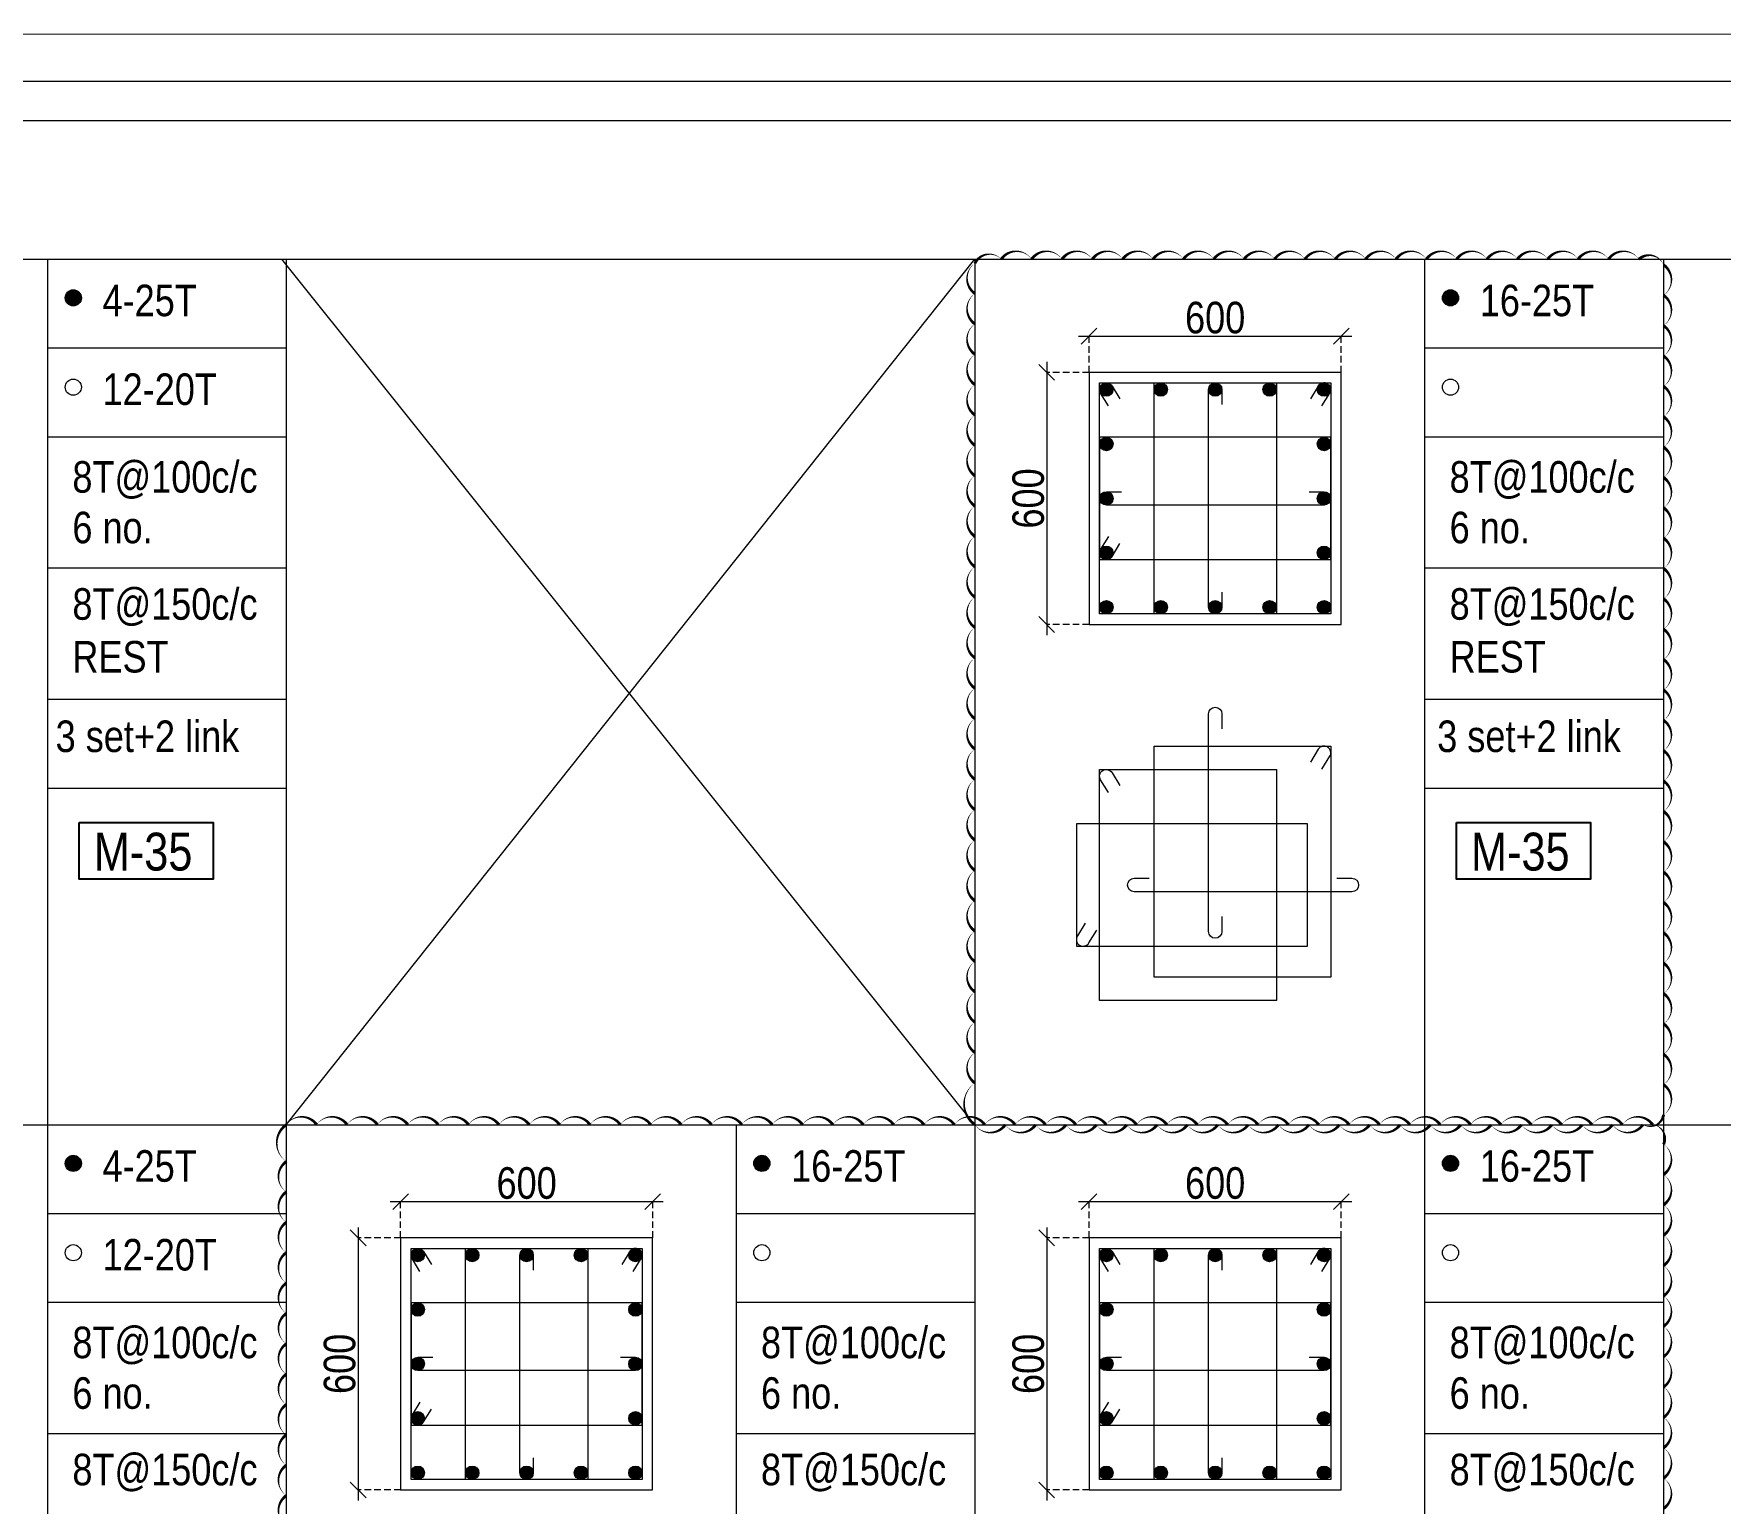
# Model space of a CAD drawing. Header units: millimetres. Extents: x 1112055 to 3390982, y -148532 to 766891.
# Drawn here: x 2304231 to 2320285, y 664612 to 678602 of the extents above; entities that cross this region are included whole.
import ezdxf
from ezdxf.enums import TextEntityAlignment as Align

# ---------------------------------------------------------------- set-up
doc = ezdxf.new("R2010")
doc.units = ezdxf.units.MM
doc.header["$PDMODE"] = 35
doc.header["$PDSIZE"] = -25
doc.linetypes.add('DASHED2', pattern=[0.375, 0.25, -0.125])
doc.linetypes.add('Hidden', pattern=[9.525, 6.35, -3.175])
for name, color, linetype, lineweight in [('B COL. SIZE DIM', 220, 'Continuous', 25), ('B COLSCH', 204, 'Continuous', 20), ('B COLUMN', 1, 'Hidden', 9), ('B P.C.C', 251, 'Continuous', 0), ('B STEEL', 34, 'Continuous', 15), ('B TITLE BLOCK', 250, 'Continuous', 0)]:
    doc.layers.add(name, color=color, linetype=linetype, lineweight=lineweight)
doc.layers.add('B TEXT', color=7, linetype='Continuous')
doc.styles.add('dim inside', font='romans.shx', dxfattribs={"width": 0.8, "height": 125})
doc.styles.add('SWINC', font='swissc.ttf')
doc.dimstyles.new('dim inside', dxfattribs={"dimtxt": 125, "dimasz": 100, "dimexe": 0, "dimexo": 0, "dimgap": 10, "dimtad": 0, "dimdec": 0, "dimzin": 0, "dimdsep": 46, "dimtxsty": 'dim inside', "dimblk": 'SMALL', "dimcen": 0.09, "dimadec": 0, "dimazin": 0, "dimtfac": 1, "dimtdec": 0, "dimtofl": 0, "dimtmove": 0, "dimatfit": 3, "dimfxl": 1, "dimtolj": 1, "dimtzin": 0, "dimarcsym": 2})

# ---------------------------------------------------------------- blocks, each defined once
blk = doc.blocks.new('_Oblique')
at = {"color": 0, "linetype": 'ByBlock', "lineweight": -2}
blk.add_line((-0.5, -0.5), (0.5, 0.5), dxfattribs=at)
blk = doc.blocks.new('*D3136')
at = {"layer": 'B COL. SIZE DIM', "color": 250, "lineweight": 9, "ltscale": 250, "transparency": 16777216}
blk.add_line((2307623, 667484), (2310223, 667484), dxfattribs=at)
at = {"layer": 'B COL. SIZE DIM', "color": 250, "linetype": 'DASHED2', "lineweight": 9, "ltscale": 250, "transparency": 16777216}
for p, q in [((2307723, 667139), (2307723, 667484)), ((2310123, 667139), (2310123, 667484))]:
    blk.add_line(p, q, dxfattribs=at)
at = {"layer": 'Defpoints', "color": 0, "transparency": 16777216}
for p in [(2310123, 667484), (2307723, 667139), (2310123, 667139)]:
    blk.add_point(p, dxfattribs=at)
at = {"layer": 'B COL. SIZE DIM', "color": 250, "lineweight": 9, "transparency": 16777216, "xscale": 150, "yscale": 150, "zscale": 150, "rotation": 180}
blk.add_blockref('_Oblique', (2307723, 667484), dxfattribs=at)
at = {"layer": 'B COL. SIZE DIM', "color": 250, "lineweight": 9, "transparency": 16777216, "xscale": 150, "yscale": 150, "zscale": 150}
blk.add_blockref('_Oblique', (2310123, 667484), dxfattribs=at)
at = {"layer": 'B COL. SIZE DIM', "color": 6, "transparency": 16777216, "insert": (2308923, 667659), "char_height": 300, "attachment_point": 5, "style": 'SWINC'}
blk.add_mtext('\\A1;600', dxfattribs=at)
blk = doc.blocks.new('*D3137')
at = {"layer": 'B COL. SIZE DIM', "color": 250, "lineweight": 9, "ltscale": 250, "transparency": 16777216}
blk.add_line((2307319, 667239), (2307319, 664639), dxfattribs=at)
at = {"layer": 'B COL. SIZE DIM', "color": 250, "linetype": 'DASHED2', "lineweight": 9, "ltscale": 250, "transparency": 16777216}
for p, q in [((2307723, 667139), (2307319, 667139)), ((2307723, 664739), (2307319, 664739))]:
    blk.add_line(p, q, dxfattribs=at)
at = {"layer": 'Defpoints', "color": 0, "transparency": 16777216}
for p in [(2307723, 667139), (2307319, 664739), (2307723, 664739)]:
    blk.add_point(p, dxfattribs=at)
at = {"layer": 'B COL. SIZE DIM', "color": 250, "lineweight": 9, "transparency": 16777216, "xscale": 150, "yscale": 150, "zscale": 150}
for p, rotation in [((2307319, 667139), 90), ((2307319, 664739), 270)]:
    blk.add_blockref('_Oblique', p, dxfattribs=dict(at, rotation=rotation))
at = {"layer": 'B COL. SIZE DIM', "color": 6, "transparency": 16777216, "insert": (2307144, 665939), "char_height": 300, "attachment_point": 5, "rotation": 90, "style": 'SWINC'}
blk.add_mtext('\\A1;600', dxfattribs=at)
blk = doc.blocks.new('*D3256')
at = {"layer": 'B COL. SIZE DIM', "color": 250, "lineweight": 9, "ltscale": 250, "transparency": 16777216}
blk.add_line((2314177, 667484), (2316777, 667484), dxfattribs=at)
at = {"layer": 'B COL. SIZE DIM', "color": 250, "linetype": 'DASHED2', "lineweight": 9, "ltscale": 250, "transparency": 16777216}
for p, q in [((2314277, 667139), (2314277, 667484)), ((2316677, 667139), (2316677, 667484))]:
    blk.add_line(p, q, dxfattribs=at)
at = {"layer": 'Defpoints', "color": 0, "transparency": 16777216}
for p in [(2316677, 667484), (2314277, 667139), (2316677, 667139)]:
    blk.add_point(p, dxfattribs=at)
at = {"layer": 'B COL. SIZE DIM', "color": 250, "lineweight": 9, "transparency": 16777216, "xscale": 150, "yscale": 150, "zscale": 150, "rotation": 180}
blk.add_blockref('_Oblique', (2314277, 667484), dxfattribs=at)
at = {"layer": 'B COL. SIZE DIM', "color": 250, "lineweight": 9, "transparency": 16777216, "xscale": 150, "yscale": 150, "zscale": 150}
blk.add_blockref('_Oblique', (2316677, 667484), dxfattribs=at)
at = {"layer": 'B COL. SIZE DIM', "color": 6, "transparency": 16777216, "insert": (2315477, 667659), "char_height": 300, "attachment_point": 5, "style": 'SWINC'}
blk.add_mtext('\\A1;600', dxfattribs=at)
blk = doc.blocks.new('*D3257')
at = {"layer": 'B COL. SIZE DIM', "color": 250, "lineweight": 9, "ltscale": 250, "transparency": 16777216}
blk.add_line((2313874, 667239), (2313874, 664639), dxfattribs=at)
at = {"layer": 'B COL. SIZE DIM', "color": 250, "linetype": 'DASHED2', "lineweight": 9, "ltscale": 250, "transparency": 16777216}
for p, q in [((2314277, 667139), (2313874, 667139)), ((2314277, 664739), (2313874, 664739))]:
    blk.add_line(p, q, dxfattribs=at)
at = {"layer": 'Defpoints', "color": 0, "transparency": 16777216}
for p in [(2314277, 667139), (2313874, 664739), (2314277, 664739)]:
    blk.add_point(p, dxfattribs=at)
at = {"layer": 'B COL. SIZE DIM', "color": 250, "lineweight": 9, "transparency": 16777216, "xscale": 150, "yscale": 150, "zscale": 150}
for p, rotation in [((2313874, 667139), 90), ((2313874, 664739), 270)]:
    blk.add_blockref('_Oblique', p, dxfattribs=dict(at, rotation=rotation))
at = {"layer": 'B COL. SIZE DIM', "color": 6, "transparency": 16777216, "insert": (2313699, 665939), "char_height": 300, "attachment_point": 5, "rotation": 90, "style": 'SWINC'}
blk.add_mtext('\\A1;600', dxfattribs=at)
blk = doc.blocks.new('*D3258')
at = {"layer": 'B COL. SIZE DIM', "color": 250, "lineweight": 9, "ltscale": 250, "transparency": 16777216}
blk.add_line((2314177, 675723), (2316777, 675723), dxfattribs=at)
at = {"layer": 'B COL. SIZE DIM', "color": 250, "linetype": 'DASHED2', "lineweight": 9, "ltscale": 250, "transparency": 16777216}
for p, q in [((2314277, 675378), (2314277, 675723)), ((2316677, 675378), (2316677, 675723))]:
    blk.add_line(p, q, dxfattribs=at)
at = {"layer": 'Defpoints', "color": 0, "transparency": 16777216}
for p in [(2316677, 675723), (2314277, 675378), (2316677, 675378)]:
    blk.add_point(p, dxfattribs=at)
at = {"layer": 'B COL. SIZE DIM', "color": 250, "lineweight": 9, "transparency": 16777216, "xscale": 150, "yscale": 150, "zscale": 150, "rotation": 180}
blk.add_blockref('_Oblique', (2314277, 675723), dxfattribs=at)
at = {"layer": 'B COL. SIZE DIM', "color": 250, "lineweight": 9, "transparency": 16777216, "xscale": 150, "yscale": 150, "zscale": 150}
blk.add_blockref('_Oblique', (2316677, 675723), dxfattribs=at)
at = {"layer": 'B COL. SIZE DIM', "color": 6, "transparency": 16777216, "insert": (2315477, 675898), "char_height": 300, "attachment_point": 5, "style": 'SWINC'}
blk.add_mtext('\\A1;600', dxfattribs=at)
blk = doc.blocks.new('*D3259')
at = {"layer": 'B COL. SIZE DIM', "color": 250, "lineweight": 9, "ltscale": 250, "transparency": 16777216}
blk.add_line((2313874, 675478), (2313874, 672878), dxfattribs=at)
at = {"layer": 'B COL. SIZE DIM', "color": 250, "linetype": 'DASHED2', "lineweight": 9, "ltscale": 250, "transparency": 16777216}
for p, q in [((2314277, 675378), (2313874, 675378)), ((2314277, 672978), (2313874, 672978))]:
    blk.add_line(p, q, dxfattribs=at)
at = {"layer": 'Defpoints', "color": 0, "transparency": 16777216}
for p in [(2314277, 675378), (2313874, 672978), (2314277, 672978)]:
    blk.add_point(p, dxfattribs=at)
at = {"layer": 'B COL. SIZE DIM', "color": 250, "lineweight": 9, "transparency": 16777216, "xscale": 150, "yscale": 150, "zscale": 150}
for p, rotation in [((2313874, 675378), 90), ((2313874, 672978), 270)]:
    blk.add_blockref('_Oblique', p, dxfattribs=dict(at, rotation=rotation))
at = {"layer": 'B COL. SIZE DIM', "color": 6, "transparency": 16777216, "insert": (2313699, 674178), "char_height": 300, "attachment_point": 5, "rotation": 90, "style": 'SWINC'}
blk.add_mtext('\\A1;600', dxfattribs=at)

msp = doc.modelspace()

# ---------------------------------------------------------------- hatches: boundary and pattern name
at = {"layer": 'B STEEL', "lineweight": 9, "ltscale": 0.5}
h = msp.add_hatch(color=34, dxfattribs=at)
edge = h.paths.add_edge_path()
edge.add_arc((2304607.4, 676087.6), 76.8, 0, 360)
h = msp.add_hatch(color=34, dxfattribs=at)
edge = h.paths.add_edge_path()
edge.add_arc((2317717.1, 676087.6), 76.8, 0, 360)
h = msp.add_hatch(color=34, dxfattribs=at)
edge = h.paths.add_edge_path()
edge.add_arc((2314441.4, 675214.5), 64, 0, 360)
h = msp.add_hatch(color=34, dxfattribs=at)
edge = h.paths.add_edge_path()
edge.add_arc((2314959.4, 675214.5), 64, 180, 540, ccw=False)
h = msp.add_hatch(color=34, dxfattribs=at)
edge = h.paths.add_edge_path()
edge.add_arc((2315477.4, 675214.5), 64, 180, 540, ccw=False)
h = msp.add_hatch(color=34, dxfattribs=at)
edge = h.paths.add_edge_path()
edge.add_arc((2315995.4, 675214.5), 64, 180, 540, ccw=False)
h = msp.add_hatch(color=34, dxfattribs=at)
edge = h.paths.add_edge_path()
edge.add_arc((2316513.4, 675214.5), 64, 180, 540, ccw=False)
h = msp.add_hatch(color=34, dxfattribs=at)
edge = h.paths.add_edge_path()
edge.add_arc((2314441.4, 674696.5), 64, 180, 540, ccw=False)
h = msp.add_hatch(color=34, dxfattribs=at)
edge = h.paths.add_edge_path()
edge.add_arc((2316513.4, 674696.5), 64, 180, 540, ccw=False)
h = msp.add_hatch(color=34, dxfattribs=at)
edge = h.paths.add_edge_path()
edge.add_arc((2314441.4, 674178.5), 64, 180, 540, ccw=False)
h = msp.add_hatch(color=34, dxfattribs=at)
edge = h.paths.add_edge_path()
edge.add_arc((2316513.4, 674178.5), 64, 180, 540, ccw=False)
h = msp.add_hatch(color=34, dxfattribs=at)
edge = h.paths.add_edge_path()
edge.add_arc((2314441.4, 673660.5), 64, 180, 540, ccw=False)
h = msp.add_hatch(color=34, dxfattribs=at)
edge = h.paths.add_edge_path()
edge.add_arc((2316513.4, 673660.5), 64, 180, 540, ccw=False)
h = msp.add_hatch(color=34, dxfattribs=at)
edge = h.paths.add_edge_path()
edge.add_arc((2314441.4, 673142.5), 64, 0, 360, ccw=False)
h = msp.add_hatch(color=34, dxfattribs=at)
edge = h.paths.add_edge_path()
edge.add_arc((2314959.4, 673142.5), 64, 180, 540, ccw=False)
h = msp.add_hatch(color=34, dxfattribs=at)
edge = h.paths.add_edge_path()
edge.add_arc((2315477.4, 673142.5), 64, 180, 540, ccw=False)
h = msp.add_hatch(color=34, dxfattribs=at)
edge = h.paths.add_edge_path()
edge.add_arc((2315995.4, 673142.5), 64, 180, 540, ccw=False)
h = msp.add_hatch(color=34, dxfattribs=at)
edge = h.paths.add_edge_path()
edge.add_arc((2316513.4, 673142.5), 64, -180, 180)
h = msp.add_hatch(color=34, dxfattribs=at)
edge = h.paths.add_edge_path()
edge.add_arc((2304607.4, 667847.8), 76.8, 0, 360)
h = msp.add_hatch(color=34, dxfattribs=at)
edge = h.paths.add_edge_path()
edge.add_arc((2311162.2, 667847.8), 76.8, 0, 360)
h = msp.add_hatch(color=34, dxfattribs=at)
edge = h.paths.add_edge_path()
edge.add_arc((2317717.1, 667847.8), 76.8, 0, 360)
h = msp.add_hatch(color=34, dxfattribs=at)
edge = h.paths.add_edge_path()
edge.add_arc((2307886.6, 666974.6), 64, 0, 360)
h = msp.add_hatch(color=34, dxfattribs=at)
edge = h.paths.add_edge_path()
edge.add_arc((2308404.6, 666974.6), 64, 180, 540, ccw=False)
h = msp.add_hatch(color=34, dxfattribs=at)
edge = h.paths.add_edge_path()
edge.add_arc((2308922.5, 666974.6), 64, 180, 540, ccw=False)
h = msp.add_hatch(color=34, dxfattribs=at)
edge = h.paths.add_edge_path()
edge.add_arc((2309440.5, 666974.6), 64, 180, 540, ccw=False)
h = msp.add_hatch(color=34, dxfattribs=at)
edge = h.paths.add_edge_path()
edge.add_arc((2309958.5, 666974.6), 64, 180, 540, ccw=False)
h = msp.add_hatch(color=34, dxfattribs=at)
edge = h.paths.add_edge_path()
edge.add_arc((2314441.4, 666974.6), 64, 0, 360)
h = msp.add_hatch(color=34, dxfattribs=at)
edge = h.paths.add_edge_path()
edge.add_arc((2314959.4, 666974.6), 64, 180, 540, ccw=False)
h = msp.add_hatch(color=34, dxfattribs=at)
edge = h.paths.add_edge_path()
edge.add_arc((2315477.4, 666974.6), 64, 180, 540, ccw=False)
h = msp.add_hatch(color=34, dxfattribs=at)
edge = h.paths.add_edge_path()
edge.add_arc((2315995.4, 666974.6), 64, 180, 540, ccw=False)
h = msp.add_hatch(color=34, dxfattribs=at)
edge = h.paths.add_edge_path()
edge.add_arc((2316513.4, 666974.6), 64, 180, 540, ccw=False)
h = msp.add_hatch(color=34, dxfattribs=at)
edge = h.paths.add_edge_path()
edge.add_arc((2307886.6, 666456.6), 64, 180, 540, ccw=False)
h = msp.add_hatch(color=34, dxfattribs=at)
edge = h.paths.add_edge_path()
edge.add_arc((2309958.5, 666456.6), 64, 180, 540, ccw=False)
h = msp.add_hatch(color=34, dxfattribs=at)
edge = h.paths.add_edge_path()
edge.add_arc((2314441.4, 666456.6), 64, 180, 540, ccw=False)
h = msp.add_hatch(color=34, dxfattribs=at)
edge = h.paths.add_edge_path()
edge.add_arc((2316513.4, 666456.6), 64, 180, 540, ccw=False)
h = msp.add_hatch(color=34, dxfattribs=at)
edge = h.paths.add_edge_path()
edge.add_arc((2307886.6, 665938.6), 64, 180, 540, ccw=False)
h = msp.add_hatch(color=34, dxfattribs=at)
edge = h.paths.add_edge_path()
edge.add_arc((2309958.5, 665938.6), 64, 180, 540, ccw=False)
h = msp.add_hatch(color=34, dxfattribs=at)
edge = h.paths.add_edge_path()
edge.add_arc((2314441.4, 665938.6), 64, 180, 540, ccw=False)
h = msp.add_hatch(color=34, dxfattribs=at)
edge = h.paths.add_edge_path()
edge.add_arc((2316513.4, 665938.6), 64, 180, 540, ccw=False)
h = msp.add_hatch(color=34, dxfattribs=at)
edge = h.paths.add_edge_path()
edge.add_arc((2307886.6, 665420.6), 64, 180, 540, ccw=False)
h = msp.add_hatch(color=34, dxfattribs=at)
edge = h.paths.add_edge_path()
edge.add_arc((2309958.5, 665420.6), 64, 180, 540, ccw=False)
h = msp.add_hatch(color=34, dxfattribs=at)
edge = h.paths.add_edge_path()
edge.add_arc((2314441.4, 665420.6), 64, 180, 540, ccw=False)
h = msp.add_hatch(color=34, dxfattribs=at)
edge = h.paths.add_edge_path()
edge.add_arc((2316513.4, 665420.6), 64, 180, 540, ccw=False)
h = msp.add_hatch(color=34, dxfattribs=at)
edge = h.paths.add_edge_path()
edge.add_arc((2307886.6, 664902.7), 64, 0, 360, ccw=False)
h = msp.add_hatch(color=34, dxfattribs=at)
edge = h.paths.add_edge_path()
edge.add_arc((2308404.6, 664902.7), 64, 180, 540, ccw=False)
h = msp.add_hatch(color=34, dxfattribs=at)
edge = h.paths.add_edge_path()
edge.add_arc((2308922.5, 664902.7), 64, 180, 540, ccw=False)
h = msp.add_hatch(color=34, dxfattribs=at)
edge = h.paths.add_edge_path()
edge.add_arc((2309440.5, 664902.7), 64, 180, 540, ccw=False)
h = msp.add_hatch(color=34, dxfattribs=at)
edge = h.paths.add_edge_path()
edge.add_arc((2309958.5, 664902.7), 64, -180, 180)
h = msp.add_hatch(color=34, dxfattribs=at)
edge = h.paths.add_edge_path()
edge.add_arc((2314441.4, 664902.7), 64, 0, 360, ccw=False)
h = msp.add_hatch(color=34, dxfattribs=at)
edge = h.paths.add_edge_path()
edge.add_arc((2314959.4, 664902.7), 64, 180, 540, ccw=False)
h = msp.add_hatch(color=34, dxfattribs=at)
edge = h.paths.add_edge_path()
edge.add_arc((2315477.4, 664902.7), 64, 180, 540, ccw=False)
h = msp.add_hatch(color=34, dxfattribs=at)
edge = h.paths.add_edge_path()
edge.add_arc((2315995.4, 664902.7), 64, 180, 540, ccw=False)
h = msp.add_hatch(color=34, dxfattribs=at)
edge = h.paths.add_edge_path()
edge.add_arc((2316513.4, 664902.7), 64, -180, 180)

# ---------------------------------------------------------------- linework, layer by layer
at = {"layer": 'B COLSCH', "color": 250, "lineweight": 0}
for p, q in [((2203002.6, 677775), (2375997.6, 677775)), ((2203002.6, 676456), (2375997.6, 676456)), ((2304361.1, 676456), (2304361.1, 627016.9)), ((2313190.3, 668216.1), (2306591.3, 676456)), ((2306635.5, 676456), (2306635.5, 618141.8)), ((2306635.5, 668216.1), (2313190.3, 676456)), ((2313190.3, 676456), (2313190.3, 618141.8)), ((2317470.8, 676456), (2317470.8, 627016.9)), ((2319745.2, 676456), (2319745.2, 618141.8)), ((2304361.1, 675611), (2306635.5, 675611)), ((2317470.8, 675611), (2319745.2, 675611)), ((2304361.1, 674766), (2306635.5, 674766)), ((2317470.8, 674766), (2319745.2, 674766)), ((2304361.1, 673516.2), (2306635.5, 673516.2)), ((2317470.8, 673516.2), (2319745.2, 673516.2)), ((2304361.1, 672266.4), (2306635.5, 672266.4)), ((2317470.8, 672266.4), (2319745.2, 672266.4)), ((2304361.1, 671421.4), (2306635.5, 671421.4)), ((2317470.8, 671421.4), (2319745.2, 671421.4)), ((2203002.6, 668216.1), (2375997.6, 668216.1)), ((2310916, 668216.1), (2310916, 627016.9)), ((2304361.1, 667371.1), (2306635.5, 667371.1)), ((2310916, 667371.1), (2313190.3, 667371.1)), ((2317470.8, 667371.1), (2319745.2, 667371.1)), ((2304361.1, 666526.1), (2306635.5, 666526.1)), ((2310916, 666526.1), (2313190.3, 666526.1)), ((2317470.8, 666526.1), (2319745.2, 666526.1)), ((2304361.1, 665276.3), (2306635.5, 665276.3)), ((2310916, 665276.3), (2313190.3, 665276.3)), ((2317470.8, 665276.3), (2319745.2, 665276.3))]:
    msp.add_line(p, q, dxfattribs=at)
at = {"layer": 'B COLUMN', "color": 1, "linetype": 'ByBlock', "lineweight": 20}
for points in [[(2314277.4, 672978.5), (2316677.4, 672978.5), (2316677.4, 675378.5), (2314277.4, 675378.5)], [(2307722.5, 664738.6), (2310122.5, 664738.6), (2310122.5, 667138.6), (2307722.5, 667138.6)], [(2314277.4, 664738.6), (2316677.4, 664738.6), (2316677.4, 667138.6), (2314277.4, 667138.6)]]:
    msp.add_lwpolyline(points, close=True, dxfattribs=at)
at = {"layer": 'B P.C.C', "color": 3, "lineweight": 0}
msp.add_lwpolyline([(2313190.3, 668216.1, 0, 28.9, 0.5205671), (2313479.4, 668216.1, 0, 28.9, 0.5205671), (2313768.4, 668216.1, 0, 28.9, 0.5205671), (2314057.4, 668216.1, 0, 28.9, 0.5205671), (2314346.5, 668216.1, 0, 28.9, 0.5205671), (2314635.5, 668216.1, 0, 28.9, 0.5205671), (2314924.5, 668216.1, 0, 28.9, 0.5205671), (2315213.6, 668216.1, 0, 28.9, 0.5205671), (2315502.6, 668216.1, 0, 28.9, 0.5205671), (2315791.6, 668216.1, 0, 28.9, 0.5205671), (2316080.6, 668216.1, 0, 28.9, 0.5205671), (2316369.7, 668216.1, 0, 28.9, 0.5205671), (2316658.7, 668216.1, 0, 28.9, 0.5205671), (2316947.7, 668216.1, 0, 28.9, 0.5205671), (2317236.8, 668216.1, 0, 28.9, 0.5205671), (2317525.8, 668216.1, 0, 28.9, 0.5205671), (2317814.8, 668216.1, 0, 28.9, 0.5205671), (2318103.9, 668216.1, 0, 28.9, 0.5205671), (2318392.9, 668216.1, 0, 28.9, 0.5205671), (2318681.9, 668216.1, 0, 28.9, 0.5205671), (2318970.9, 668216.1, 0, 28.9, 0.5205671), (2319260, 668216.1, 0, 28.9, 0.5205671), (2319549, 668216.1, 0, 28.9, 0.5205671), (2319745.2, 668308.9, 0, 28.9, 0.5205671), (2319745.2, 668598, 0, 28.9, 0.5205671), (2319745.2, 668887, 0, 28.9, 0.5205671), (2319745.2, 669176, 0, 28.9, 0.5205671), (2319745.2, 669465, 0, 28.9, 0.5205671), (2319745.2, 669754.1, 0, 28.9, 0.5205671), (2319745.2, 670043.1, 0, 28.9, 0.5205671), (2319745.2, 670332.1, 0, 28.9, 0.5205671), (2319745.2, 670621.2, 0, 28.9, 0.5205671), (2319745.2, 670910.2, 0, 28.9, 0.5205671), (2319745.2, 671199.2, 0, 28.9, 0.5205671), (2319745.2, 671488.3, 0, 28.9, 0.5205671), (2319745.2, 671777.3, 0, 28.9, 0.5205671), (2319745.2, 672066.3, 0, 28.9, 0.5205671), (2319745.2, 672355.3, 0, 28.9, 0.5205671), (2319745.2, 672644.4, 0, 28.9, 0.5205671), (2319745.2, 672933.4, 0, 28.9, 0.5205671), (2319745.2, 673222.4, 0, 28.9, 0.5205671), (2319745.2, 673511.5, 0, 28.9, 0.5205671), (2319745.2, 673800.5, 0, 28.9, 0.5205671), (2319745.2, 674089.5, 0, 28.9, 0.5205671), (2319745.2, 674378.5, 0, 28.9, 0.5205671), (2319745.2, 674667.6, 0, 28.9, 0.5205671), (2319745.2, 674956.6, 0, 28.9, 0.5205671), (2319745.2, 675245.6, 0, 28.9, 0.5205671), (2319745.2, 675534.7, 0, 28.9, 0.5205671), (2319745.2, 675823.7, 0, 28.9, 0.5205671), (2319745.2, 676112.7, 0, 28.9, 0.5205671), (2319745.2, 676401.8, 0, 28.9, 0.5205671), (2319510.4, 676456, 0, 28.9, 0.5205671), (2319221.4, 676456, 0, 28.9, 0.5205671), (2318932.3, 676456, 0, 28.9, 0.5205671), (2318643.3, 676456, 0, 28.9, 0.5205671), (2318354.3, 676456, 0, 28.9, 0.5205671), (2318065.2, 676456, 0, 28.9, 0.5205671), (2317776.2, 676456, 0, 28.9, 0.5205671), (2317487.2, 676456, 0, 28.9, 0.5205671), (2317198.1, 676456, 0, 28.9, 0.5205671), (2316909.1, 676456, 0, 28.9, 0.5205671), (2316620.1, 676456, 0, 28.9, 0.5205671), (2316331.1, 676456, 0, 28.9, 0.5205671), (2316042, 676456, 0, 28.9, 0.5205671), (2315753, 676456, 0, 28.9, 0.5205671), (2315464, 676456, 0, 28.9, 0.5205671), (2315174.9, 676456, 0, 28.9, 0.5205671), (2314885.9, 676456, 0, 28.9, 0.5205671), (2314596.9, 676456, 0, 28.9, 0.5205671), (2314307.8, 676456, 0, 28.9, 0.5205671), (2314018.8, 676456, 0, 28.9, 0.5205671), (2313729.8, 676456, 0, 28.9, 0.5205671), (2313440.8, 676456, 0, 28.9, 0.5205671), (2313190.3, 676417.3, 0, 28.9, 0.5205671), (2313190.3, 676128.3, 0, 28.9, 0.5205671), (2313190.3, 675839.3, 0, 28.9, 0.5205671), (2313190.3, 675550.2, 0, 28.9, 0.5205671), (2313190.3, 675261.2, 0, 28.9, 0.5205671), (2313190.3, 674972.2, 0, 28.9, 0.5205671), (2313190.3, 674683.1, 0, 28.9, 0.5205671), (2313190.3, 674394.1, 0, 28.9, 0.5205671), (2313190.3, 674105.1, 0, 28.9, 0.5205671), (2313190.3, 673816.1, 0, 28.9, 0.5205671), (2313190.3, 673527, 0, 28.9, 0.5205671), (2313190.3, 673238, 0, 28.9, 0.5205671), (2313190.3, 672949, 0, 28.9, 0.5205671), (2313190.3, 672659.9, 0, 28.9, 0.5205671), (2313190.3, 672370.9, 0, 28.9, 0.5205671), (2313190.3, 672081.9, 0, 28.9, 0.5205671), (2313190.3, 671792.8, 0, 28.9, 0.5205671), (2313190.3, 671503.8, 0, 28.9, 0.5205671), (2313190.3, 671214.8, 0, 28.9, 0.5205671), (2313190.3, 670925.8, 0, 28.9, 0.5205671), (2313190.3, 670636.7, 0, 28.9, 0.5205671), (2313190.3, 670347.7, 0, 28.9, 0.5205671), (2313190.3, 670058.7, 0, 28.9, 0.5205671), (2313190.3, 669769.6, 0, 28.9, 0.5205671), (2313190.3, 669480.6, 0, 28.9, 0.5205671), (2313190.3, 669191.6, 0, 28.9, 0.5205671), (2313190.3, 668902.5, 0, 28.9, 0.5205671), (2313190.3, 668613.5, 0, 28.9, 0.5205671)], format="xyseb", close=True, dxfattribs=at)
msp.add_lwpolyline([(2306635.5, 664396.6, 0, 28.9, -0.5205671), (2306635.5, 664685.6, 0, 28.9, -0.5205671), (2306635.5, 664974.7, 0, 28.9, -0.5205671), (2306635.5, 665263.7, 0, 28.9, -0.5205671), (2306635.5, 665552.7, 0, 28.9, -0.5205671), (2306635.5, 665841.8, 0, 28.9, -0.5205671), (2306635.5, 666130.8, 0, 28.9, -0.5205671), (2306635.5, 666419.8, 0, 28.9, -0.5205671), (2306635.5, 666708.9, 0, 28.9, -0.5205671), (2306635.5, 666997.9, 0, 28.9, -0.5205671), (2306635.5, 667286.9, 0, 28.9, -0.5205671), (2306635.5, 667575.9, 0, 28.9, -0.5205671), (2306635.5, 667865, 0, 28.9, -0.5205671), (2306635.5, 668216.1, 0, 28.9, -0.5205671), (2306924.5, 668216.1, 0, 28.9, -0.5205671), (2307213.5, 668216.1, 0, 28.9, -0.5205671), (2307502.6, 668216.1, 0, 28.9, -0.5205671), (2307791.6, 668216.1, 0, 28.9, -0.5205671), (2308080.6, 668216.1, 0, 28.9, -0.5205671), (2308369.7, 668216.1, 0, 28.9, -0.5205671), (2308658.7, 668216.1, 0, 28.9, -0.5205671), (2308947.7, 668216.1, 0, 28.9, -0.5205671), (2309236.7, 668216.1, 0, 28.9, -0.5205671), (2309525.8, 668216.1, 0, 28.9, -0.5205671), (2309814.8, 668216.1, 0, 28.9, -0.5205671), (2310103.8, 668216.1, 0, 28.9, -0.5205671), (2310392.9, 668216.1, 0, 28.9, -0.5205671), (2310681.9, 668216.1, 0, 28.9, -0.5205671), (2310970.9, 668216.1, 0, 28.9, -0.5205671), (2311260, 668216.1, 0, 28.9, -0.5205671), (2311549, 668216.1, 0, 28.9, -0.5205671), (2311838, 668216.1, 0, 28.9, -0.5205671), (2312127, 668216.1, 0, 28.9, -0.5205671), (2312416.1, 668216.1, 0, 28.9, -0.5205671), (2312705.1, 668216.1, 0, 28.9, -0.5205671), (2312994.1, 668216.1, 0, 28.9, -0.5205671), (2313283.2, 668216.1, 0, 28.9, -0.5205671), (2313572.2, 668216.1, 0, 28.9, -0.5205671), (2313861.2, 668216.1, 0, 28.9, -0.5205671), (2314150.3, 668216.1, 0, 28.9, -0.5205671), (2314439.3, 668216.1, 0, 28.9, -0.5205671), (2314728.3, 668216.1, 0, 28.9, -0.5205671), (2315017.3, 668216.1, 0, 28.9, -0.5205671), (2315306.4, 668216.1, 0, 28.9, -0.5205671), (2315595.4, 668216.1, 0, 28.9, -0.5205671), (2315884.4, 668216.1, 0, 28.9, -0.5205671), (2316173.5, 668216.1, 0, 28.9, -0.5205671), (2316462.5, 668216.1, 0, 28.9, -0.5205671), (2316751.5, 668216.1, 0, 28.9, -0.5205671), (2317040.6, 668216.1, 0, 28.9, -0.5205671), (2317329.6, 668216.1, 0, 28.9, -0.5205671), (2317618.6, 668216.1, 0, 28.9, -0.5205671), (2317907.6, 668216.1, 0, 28.9, -0.5205671), (2318196.7, 668216.1, 0, 28.9, -0.5205671), (2318485.7, 668216.1, 0, 28.9, -0.5205671), (2318774.7, 668216.1, 0, 28.9, -0.5205671), (2319063.8, 668216.1, 0, 28.9, -0.5205671), (2319352.8, 668216.1, 0, 28.9, -0.5205671), (2319641.8, 668216.1, 0, 28.9, -0.5205671), (2319745.2, 668030.5, 0, 28.9, -0.5205671), (2319745.2, 667741.4, 0, 28.9, -0.5205671), (2319745.2, 667452.4, 0, 28.9, -0.5205671), (2319745.2, 667163.4, 0, 28.9, -0.5205671), (2319745.2, 666874.4, 0, 28.9, -0.5205671), (2319745.2, 666585.3, 0, 28.9, -0.5205671), (2319745.2, 666296.3, 0, 28.9, -0.5205671), (2319745.2, 666007.3, 0, 28.9, -0.5205671), (2319745.2, 665718.2, 0, 28.9, -0.5205671), (2319745.2, 665429.2, 0, 28.9, -0.5205671), (2319745.2, 665140.2, 0, 28.9, -0.5205671), (2319745.2, 664851.1, 0, 28.9, -0.5205671), (2319745.2, 664562.1, 0, 28.9, -0.5205671)], format="xyseb", dxfattribs=at)
at = {"layer": 'B STEEL', "color": 34, "lineweight": 9, "ltscale": 0.5}
for points in [[(2314461.7, 675059.4), (2314386.9, 675180.9, -1), (2314496, 675248), (2314570.7, 675126.5)], [(2315541.4, 673285.1), (2315541.4, 673142.5, -1), (2315413.4, 673142.5), (2315413.4, 675214.5, -1), (2315541.4, 675214.5), (2315541.4, 675071.8)], [(2316493.2, 675059.4), (2316567.9, 675180.9, 1), (2316458.9, 675248), (2316384.1, 675126.5)], [(2316370.8, 674242.5), (2316513.4, 674242.5, -1), (2316513.4, 674114.5), (2314441.4, 674114.5, -1), (2314441.4, 674242.5), (2314584.1, 674242.5)], [(2314461.7, 673815.5), (2314386.9, 673694, 1), (2314496, 673626.9), (2314570.7, 673748.4)], [(2315541.4, 670197.7), (2315541.4, 670055, -1), (2315413.4, 670055), (2315413.4, 672127, -1), (2315541.4, 672127), (2315541.4, 671984.3)], [(2316493.2, 671601.7), (2316567.9, 671723.1, 1), (2316458.9, 671790.2), (2316384.1, 671668.8)], [(2314461.7, 671378.6), (2314386.9, 671500.1, -1), (2314496, 671567.2), (2314570.7, 671445.7)], [(2316636.3, 670561.6), (2316779, 670561.6, -1), (2316779, 670433.6), (2314707, 670433.6, -1), (2314707, 670561.6), (2314849.7, 670561.6)], [(2314240.4, 670134.7), (2314165.6, 670013.2, 1), (2314274.7, 669946.1), (2314349.4, 670067.6)], [(2307906.8, 666819.6), (2307832, 666941.1, -1), (2307941.1, 667008.2), (2308015.9, 666886.7)], [(2308986.6, 665045.3), (2308986.6, 664902.7, -1), (2308858.5, 664902.7), (2308858.5, 666974.6, -1), (2308986.6, 666974.6), (2308986.6, 666832)], [(2309938.3, 666819.6), (2310013, 666941.1, 1), (2309904, 667008.2), (2309829.2, 666886.7)], [(2314461.7, 666819.6), (2314386.9, 666941.1, -1), (2314496, 667008.2), (2314570.7, 666886.7)], [(2315541.4, 665045.3), (2315541.4, 664902.7, -1), (2315413.4, 664902.7), (2315413.4, 666974.6, -1), (2315541.4, 666974.6), (2315541.4, 666832)], [(2316493.2, 666819.6), (2316567.9, 666941.1, 1), (2316458.9, 667008.2), (2316384.1, 666886.7)], [(2309815.9, 666002.7), (2309958.5, 666002.7, -1), (2309958.5, 665874.6), (2307886.6, 665874.6, -1), (2307886.6, 666002.7), (2308029.2, 666002.7)], [(2316370.8, 666002.7), (2316513.4, 666002.7, -1), (2316513.4, 665874.6), (2314441.4, 665874.6, -1), (2314441.4, 666002.7), (2314584.1, 666002.7)], [(2307906.8, 665575.7), (2307832, 665454.2, 1), (2307941.1, 665387.1), (2308015.9, 665508.6)], [(2314461.7, 665575.7), (2314386.9, 665454.2, 1), (2314496, 665387.1), (2314570.7, 665508.6)]]:
    msp.add_lwpolyline(points, format="xyb", dxfattribs=at)
for points in [[(2316059.4, 675278.5), (2316059.4, 673078.5), (2314377.4, 673078.5), (2314377.4, 675278.5)], [(2316577.4, 675278.5), (2316577.4, 673078.5), (2314895.4, 673078.5), (2314895.4, 675278.5)], [(2314377.4, 673596.5), (2316577.4, 673596.5), (2316577.4, 674760.5), (2314377.4, 674760.5)], [(2316577.4, 671820.7), (2316577.4, 669620.7), (2314895.4, 669620.7), (2314895.4, 671820.7)], [(2316059.4, 671597.6), (2316059.4, 669397.6), (2314377.4, 669397.6), (2314377.4, 671597.6)], [(2314156.1, 669915.6), (2316356.1, 669915.6), (2316356.1, 671079.6), (2314156.1, 671079.6)], [(2309504.6, 667038.6), (2309504.6, 664838.6), (2307822.5, 664838.6), (2307822.5, 667038.6)], [(2310022.5, 667038.6), (2310022.5, 664838.6), (2308340.5, 664838.6), (2308340.5, 667038.6)], [(2316059.4, 667038.6), (2316059.4, 664838.6), (2314377.4, 664838.6), (2314377.4, 667038.6)], [(2316577.4, 667038.6), (2316577.4, 664838.6), (2314895.4, 664838.6), (2314895.4, 667038.6)], [(2307822.5, 665356.6), (2310022.5, 665356.6), (2310022.5, 666520.6), (2307822.5, 666520.6)], [(2314377.4, 665356.6), (2316577.4, 665356.6), (2316577.4, 666520.6), (2314377.4, 666520.6)]]:
    msp.add_lwpolyline(points, close=True, dxfattribs=at)
for centre, radius in [((2304607.4, 676087.6), 76.8), ((2317717.1, 676087.6), 76.8), ((2304607.4, 675237.4), 76.8), ((2314441.4, 675214.5), 64), ((2314959.4, 675214.5), 64), ((2315477.4, 675214.5), 64), ((2315995.4, 675214.5), 64), ((2316513.4, 675214.5), 64), ((2317717.1, 675237.4), 76.8), ((2314441.4, 674696.5), 64), ((2316513.4, 674696.5), 64), ((2314441.4, 674178.5), 64), ((2316513.4, 674178.5), 64), ((2314441.4, 673660.5), 64), ((2316513.4, 673660.5), 64), ((2314441.4, 673142.5), 64), ((2314959.4, 673142.5), 64), ((2315477.4, 673142.5), 64), ((2315995.4, 673142.5), 64), ((2316513.4, 673142.5), 64), ((2304607.4, 667847.8), 76.8), ((2311162.2, 667847.8), 76.8), ((2317717.1, 667847.8), 76.8), ((2304607.4, 666997.5), 76.8), ((2311162.2, 666997.5), 76.8), ((2317717.1, 666997.5), 76.8), ((2307886.6, 666974.6), 64), ((2308404.6, 666974.6), 64), ((2308922.5, 666974.6), 64), ((2309440.5, 666974.6), 64), ((2309958.5, 666974.6), 64), ((2314441.4, 666974.6), 64), ((2314959.4, 666974.6), 64), ((2315477.4, 666974.6), 64), ((2315995.4, 666974.6), 64), ((2316513.4, 666974.6), 64), ((2307886.6, 666456.6), 64), ((2309958.5, 666456.6), 64), ((2314441.4, 666456.6), 64), ((2316513.4, 666456.6), 64), ((2307886.6, 665938.6), 64), ((2309958.5, 665938.6), 64), ((2314441.4, 665938.6), 64), ((2316513.4, 665938.6), 64), ((2307886.6, 665420.6), 64), ((2309958.5, 665420.6), 64), ((2314441.4, 665420.6), 64), ((2316513.4, 665420.6), 64), ((2307886.6, 664902.7), 64), ((2308404.6, 664902.7), 64), ((2308922.5, 664902.7), 64), ((2309440.5, 664902.7), 64), ((2309958.5, 664902.7), 64), ((2314441.4, 664902.7), 64), ((2314959.4, 664902.7), 64), ((2315477.4, 664902.7), 64), ((2315995.4, 664902.7), 64), ((2316513.4, 664902.7), 64)]:
    msp.add_circle(centre, radius, dxfattribs=at)
at = {"layer": 'B TEXT', "color": 1}
for points in [[(2304664.7, 671092.4), (2305939.3, 671092.4), (2305939.3, 670554.4), (2304664.7, 670554.4)], [(2317774.5, 671092.4), (2319049.1, 671092.4), (2319049.1, 670554.4), (2317774.5, 670554.4)]]:
    msp.add_lwpolyline(points, close=True, dxfattribs=at)
at = {"layer": 'B TITLE BLOCK', "color": 1, "const_width": 10.1}
msp.add_lwpolyline([(2202163.6, 678597.2), (2202163.6, 599270.5), (2390290, 599270.5), (2390290, 678597.2)], close=True, dxfattribs=at)
at = {"layer": 'B TITLE BLOCK', "color": 250, "lineweight": 0, "const_width": 10.1}
msp.add_lwpolyline([(2202612.1, 678148.7), (2202612.1, 599718.9), (2389841.5, 599718.9), (2389841.5, 678148.7)], close=True, dxfattribs=at)

# ---------------------------------------------------------------- texts
at = {"layer": 'B TEXT', "style": 'SWINC'}
for s, p in [('4-25T', (2304885.9, 675913.1)), ('16-25T', (2317995.6, 675913.1)), ('12-20T', (2304885.9, 675068.1)), ('8T@100c/c', (2304598.9, 674233.2)), ('8T@100c/c', (2317708.7, 674233.2)), ('6 no.', (2304598.9, 673751.5)), ('6 no.', (2317708.7, 673751.5)), ('8T@150c/c', (2304598.9, 673023.4)), ('8T@150c/c', (2317708.7, 673023.4)), ('REST', (2304598.9, 672521)), ('REST', (2317708.7, 672521)), ('3 set+2 link', (2304439.3, 671763.9)), ('3 set+2 link', (2317590.4, 671763.9)), ('4-25T', (2304885.9, 667673.2)), ('16-25T', (2311440.8, 667673.2)), ('16-25T', (2317995.6, 667673.2)), ('12-20T', (2304885.9, 666828.2)), ('8T@100c/c', (2304598.9, 665993.4)), ('8T@100c/c', (2311153.8, 665993.4)), ('8T@100c/c', (2317708.7, 665993.4)), ('6 no.', (2304598.9, 665511.6)), ('6 no.', (2311153.8, 665511.6)), ('6 no.', (2317708.7, 665511.6)), ('8T@150c/c', (2304598.9, 664783.5)), ('8T@150c/c', (2311153.8, 664783.5)), ('8T@150c/c', (2317708.7, 664783.5))]:
    msp.add_text(s, height=300, dxfattribs=at).set_placement(p)
at = {"layer": 'B TEXT', "color": 1, "style": 'SWINC'}
for p in [(2304802.1, 670527.9), (2317911.9, 670527.9)]:
    msp.add_text('M-35', height=360, dxfattribs=at).set_placement(p, align=Align.BOTTOM_LEFT)

# ---------------------------------------------------------------- dimensions: what is measured, and where the dimension line sits
at = {"layer": 'B COL. SIZE DIM', "color": 250, "ltscale": 250}
for base, p1, p2, picture, middle in [((2316677.4, 675723.4), (2314277.4, 675378.5), (2316677.4, 675378.5), '*D3258', (2315477.4, 675898.4)), ((2310122.5, 667483.6), (2307722.5, 667138.6), (2310122.5, 667138.6), '*D3136', (2308922.5, 667658.6)), ((2316677.4, 667483.6), (2314277.4, 667138.6), (2316677.4, 667138.6), '*D3256', (2315477.4, 667658.6))]:
    dim = msp.add_linear_dim(base=base, p1=p1, p2=p2, dimstyle='dim inside', override={"dimtxt": 300, "dimasz": 150, "dimgap": 25, "dimtad": 3, "dimlfac": 0.25, "dimtxsty": 'SWINC', "dimblk1": 'Oblique', "dimblk2": 'Oblique', "dimsah": 1, "dimdle": 100, "dimclrd": 250, "dimclre": 250, "dimclrt": 6, "dimfxl": 1000, "dimlwd": 9, "dimlwe": 9}, dxfattribs=at)
    dim.commit()
    dim.dimension.update_dxf_attribs({"geometry": picture, "text_midpoint": middle})
for base, p1, p2, picture, middle in [((2313873.5, 672978.5), (2314277.4, 675378.5), (2314277.4, 672978.5), '*D3259', (2313698.5, 674178.5)), ((2307318.7, 664738.6), (2307722.5, 667138.6), (2307722.5, 664738.6), '*D3137', (2307143.7, 665938.6)), ((2313873.5, 664738.6), (2314277.4, 667138.6), (2314277.4, 664738.6), '*D3257', (2313698.5, 665938.6))]:
    dim = msp.add_linear_dim(base=base, p1=p1, p2=p2, angle=90, dimstyle='dim inside', override={"dimtxt": 300, "dimasz": 150, "dimgap": 25, "dimtad": 3, "dimlfac": 0.25, "dimtxsty": 'SWINC', "dimblk1": 'Oblique', "dimblk2": 'Oblique', "dimsah": 1, "dimdle": 100, "dimclrd": 250, "dimclre": 250, "dimclrt": 6, "dimfxl": 1000, "dimlwd": 9, "dimlwe": 9}, dxfattribs=at)
    dim.commit()
    dim.dimension.update_dxf_attribs({"geometry": picture, "text_midpoint": middle})

doc.saveas('drawing.dxf')
